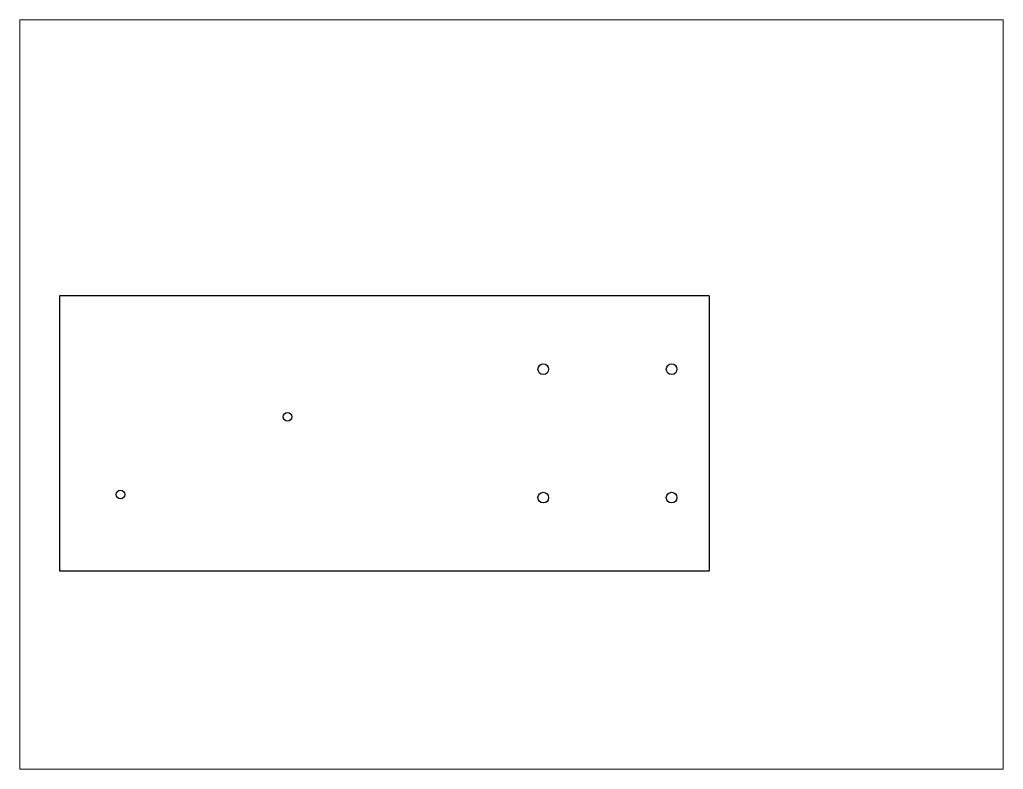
# Paper-space layout 'Layout1' of a CAD drawing. Header units: millimetres. Extents: x 1.05 to 9.45, y 0.8 to 7.2.
# The model-space entities are those that its viewports show. They can reach past a viewport. Long polylines and large blocks are cut down to what shows.
import ezdxf

# ---------------------------------------------------------------- set-up
doc = ezdxf.new("R2010")
doc.units = ezdxf.units.MM
doc.header["$MEASUREMENT"] = 0

msp = doc.modelspace()

# ---------------------------------------------------------------- linework, layer by layer
msp.add_line((108.85, 45.61), (108.85, -44.39))
msp.add_lwpolyline([(108.85, 45.61), (-103.85, 45.61), (-103.85, -44.39), (108.85, -44.39)])
for centre, radius in [((54.5, 21.61), 1.75), ((96.5, 21.61), 1.75), ((-29.24, 6.07), 1.4), ((-83.85, -19.39), 1.4), ((54.5, -20.39), 1.75), ((96.5, -20.39), 1.75)]:
    msp.add_circle(centre, radius)

psp = doc.layouts.get("Layout1")

# ---------------------------------------------------------------- viewports
at = {"layer": '0', "view_target_point": (47.9082, 22.1312)}
psp.add_viewport(center=(5.25, 4), size=(8.4, 6.4), view_center_point=(-3.8089, -8.7842), view_height=245.301825, dxfattribs=at)

doc.saveas('drawing.dxf')
